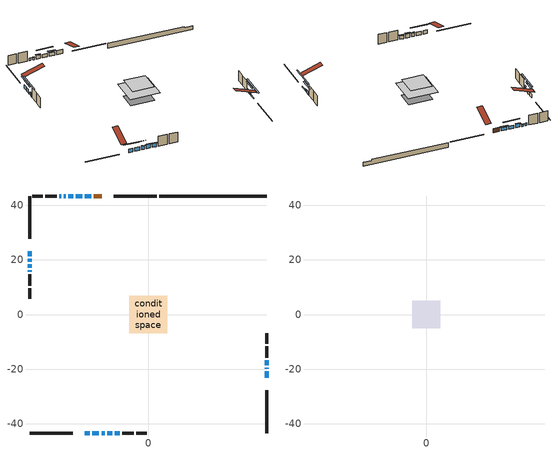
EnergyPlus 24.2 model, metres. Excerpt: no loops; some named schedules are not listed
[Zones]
conditioned space
 floor adiabatic (AdiabaticFloorConstruction): -6.9,-6.9 -6.9,6.9 6.9,6.9 6.9,-6.9 z3.24
 floor foundation (Slab1 construction): -5.61,-4.22 -5.61,4.22 5.61,4.22 5.61,-4.22 z-1.55
 wall outside (RimJoist1 construction): 3.05,43.3 -12.63,43.3 / -43.3,-43.3 -27.62,-43.3 / -43.3,43.3 -43.3,27.62 / 43.3,-43.3 43.3,-27.62 z0.8:1.1
 wall outside (AdiabaticWallConstruction 1): -17.07,43.3 -19.82,43.3 z0.8:2.83
 wall outside (AdiabaticWallConstruction): -20.75,43.3 -23.19,43.3 / -24.12,43.3 -26.56,43.3 / -43.3,20.45 -43.3,19.22 / -43.3,16.17 -43.3,15.56 z0.8:2.4; -43.3,23.18 -43.3,21.37 / -23.18,-43.3 -21.37,-43.3 / -20.45,-43.3 -18.01,-43.3 / -17.08,-43.3 -15.86,-43.3 / -27.49,43.3 -29.29,43.3 / -12.2,-43.3 -10.39,-43.3 z0.8:2.61; -14.93,-43.3 -13.12,-43.3 z0.8:2.88; 43.3,-23.18 43.3,-20.79 / -43.3,18.3 -43.3,17.1 z0.8:1.41; -30.22,43.3 -30.81,43.3 z0.8:1.74; -31.73,43.3 -32.52,43.3 / 43.3,-19.86 43.3,-19.4 z0.8:2.02; 43.3,-18.47 43.3,-16.67 z0.8:2.25
 wall outside (Wall1 construction): -33.45,43.3 -37.56,43.3 / -9.46,-43.3 -5.35,-43.3 / -43.3,14.63 -43.3,10.52 / 43.3,-15.74 43.3,-11.63 z0.8:5.68
 wall outside (Wall2 construction): -38.49,43.3 -42.37,43.3 / -4.42,-43.3 -0.54,-43.3 / -43.3,9.59 -43.3,5.71 / 43.3,-10.7 43.3,-6.82 z0.8:5.68
 wall foundation (FoundationWall1 construction): 3.98,43.3,-1.55 3.98,43.3,0.8 39.37,43.3,0.8 39.37,43.3,0.24 43.3,43.3,0.24 43.3,43.3,-1.55
 window (WindowConstruction): -20.75,43.3 -23.19,43.3 z0.8:2.4
 window (WindowConstruction 6): -24.12,43.3 -26.56,43.3 z0.8:2.4
 window (WindowConstruction 7): -43.3,23.18 -43.3,21.37 z0.8:2.6
 window (WindowConstruction 8): -43.3,20.44 -43.3,19.23 z0.8:2.4
 window (WindowConstruction 9): -23.18,-43.3 -21.37,-43.3 z0.8:2.6
 window (WindowConstruction 10): -20.44,-43.3 -18.01,-43.3 z0.8:2.6
 window (WindowConstruction 11): -17.08,-43.3 -15.86,-43.3 z0.8:2.6
 window (WindowConstruction 12): -14.93,-43.3 -13.12,-43.3 z0.8:2.88
 window (WindowConstruction 15): 43.3,-23.18 43.3,-20.79 z0.8:1.41
 window (WindowConstruction 16): -43.3,18.3 -43.3,17.1 z0.8:1.41
 window (WindowConstruction 1): -27.49,43.3 -29.29,43.3 z0.8:2.6
 window (WindowConstruction 2): -30.22,43.3 -30.81,43.3 z0.8:1.74
 window (WindowConstruction 3): -43.3,16.17 -43.3,15.56 z0.8:2.4
 window (WindowConstruction 4): -12.2,-43.3 -10.39,-43.3 z0.8:2.6
 window (WindowConstruction 13): -31.74,43.3 -32.52,43.3 z0.8:2.02
 window (WindowConstruction 14): 43.3,-19.86 43.3,-19.4 z0.8:2.02
 window (WindowConstruction 5): 43.3,-18.47 43.3,-16.67 z0.8:2.25
 door (Door): -17.07,43.3 -19.82,43.3 z0.8:2.83
 ceiling adiabatic (AdiabaticFloorConstruction): 6.9,-6.9 6.9,6.9 -6.9,6.9 -6.9,-6.9 z3.24
attic - vented
 floor to conditioned space (Floor1 construction Reversed): -5.04,-5.04 -5.04,5.04 5.04,5.04 5.04,-5.04 z5.68
 roof outside (Roof1 construction): -16.14,43.3,5.68 -16.14,33.48,8.95 -13.55,33.48,8.95 -13.55,43.3,5.68; -24.11,-43.3,5.68 -24.11,-33.48,8.95 -26.69,-33.48,8.95 -26.69,-43.3,5.68; -43.3,24.11,5.68 -33.48,24.11,8.95 -33.48,26.69,8.95 -43.3,26.69,5.68; 43.3,-24.11,5.68 33.48,-24.11,8.95 33.48,-26.69,8.95 43.3,-26.69,5.68
shading: -23.8,43.3 -20.14,43.3 -20.14,43.91 -23.8,43.91 z3.01; -29.2,43.3 -21.48,43.3 -21.48,43.71 -29.2,43.71 z5.04; -43.3,18.73 -43.3,25.82 -43.71,25.82 -43.71,18.73 z5.24; -43.3,16.59 -43.3,23.08 -43.71,23.08 -43.71,16.59 z5.04; -18.73,-43.3 -25.82,-43.3 -25.82,-43.71 -18.73,-43.71 z5.24; -15.37,-43.3 -23.08,-43.3 -23.08,-43.71 -15.37,-43.71 z5.24; -15.66,-43.3 -17.28,-43.3 -17.28,-43.71 -15.66,-43.71 z2.81; -12.92,-43.3 -15.13,-43.3 -15.13,-43.71 -12.92,-43.71 z3.08; 43.3,-15.71 43.3,-28.26 43.71,-28.26 43.71,-15.71 z6.49; -43.3,12.02 -43.3,23.38 -43.71,23.38 -43.71,12.02 z6.49; -29.49,43.3 -27.29,43.3 -27.29,43.71 -29.49,43.71 z2.81; -31.01,43.3 -30.02,43.3 -30.02,43.71 -31.01,43.71 z1.94; -43.3,15.36 -43.3,16.37 -43.71,16.37 -43.71,15.36 z2.6; -10.19,-43.3 -12.4,-43.3 -12.4,-43.71 -10.19,-43.71 z2.81; 43.3,-14.03 43.3,-21.11 43.71,-21.11 43.71,-14.03 z4.89
[Building]
Building 1: Terrain=Suburbs
[Site:Location]
Quebec Intl AP_QC: Latitude {deg}=46.8; Longitude {deg}=-71.38; Time Zone {hr}=-5; Elevation {m}=74; Keep Site Location Information=Yes
[Site:GroundTemperature:Shallow]
0.0108218, -2.24938, -2.43038, -1.3578, 2.94801, 7.23376, 10.9493, 13.303, 13.5029, 11.5886, 7.96783, 3.81355
[Site:WaterMainsTemperature]
Calculation Method=Schedule; Temperature Schedule=mains temperature schedule
[Material] Roughness=Rough; Thermal Absorptance=0.9
Name | Thickness {m} | Conductivity {W/m-K} | Density {kg/m3} | Specific Heat {J/kg-K} | Solar Absorptance | Visible Absorptance
asphalt or fiberglass shingles | 0.00635 | 0.162714 | 1121.4 | 1465.45 | 0.4 | 0.4
ceiling loosefill ins | 0.169333 | 0.0480833 | 16.02 | 1046.75 | 0.7 | 0.7
ceiling stud and cavity | 0.1397 | 0.116844 | 65.682 | 1177.47 | 0.7 | 0.7
concrete 4.0 in. | 0.1016 | 1.803125 | 2242.8 | 837.4 | 0.7 | 0.7
concrete 8.0 in. | 0.2032 | 1.803125 | 2242.8 | 837.4 | 0.7 | 0.7
door material | 0.04445 | 0.053851 | 512.64 | 1214.23 | 0.7 | 0.7
exterior vertical ins | 0.0789742 | 0.029427 | 32.04 | 1214.23 | 0.7 | 0.7
floor covering | 0.0127 | 0.0433444 | 54.468 | 1339.84 | 0.6 | 0.6
floor rigid ins; wall rigid ins 1 | 0.512978 | 0.029427 | 32.04 | 1214.23 | 0.7 | 0.7
floor stud and cavity | 0.1397 | 1.75129 | 37.0049 | 1207.88 | 0.7 | 0.7
furniture material conditioned space 1 | 0.1524 | 0.115458 | 640.8 | 1214.23 | 0.6 | 0.6
gypsum board | 0.0127 | 0.160291 | 801 | 837.4 | 0.6 | 0.6
gypsum board 1 | 0.0127 | 0.160291 | 801 | 837.4 | 0.7 | 0.7
osb sheathing 0.5 in. | 0.0127 | 0.115458 | 512.64 | 1214.23 | 0.7 | 0.7
osb sheathing 0.75 in. | 0.01905 | 0.115458 | 512.64 | 1214.23 | 0.7 | 0.7
osb sheathing 2.0 in. | 0.0508 | 0.115458 | 512.64 | 1214.23 | 0.7 | 0.7
rim joist rigid ins; wall rigid ins | 0.051816 | 0.029427 | 32.04 | 1214.23 | 0.7 | 0.7
rim joist stud and cavity | 0.0508 | 0.0332918 | 125.044 | 1163.47 | 0.6 | 0.6
wall stud and cavity | 0.1397 | 0.126336 | 139.0536 | 1170.24 | 0.7 | 0.7
wall stud and cavity 1 | 0.1397 | 0.125536 | 139.0536 | 1170.24 | 0.7 | 0.7
wall stud and cavity 2 | 0.0889 | 0.380278 | 52.3479 | 1209.89 | 0.7 | 0.7
wall stud and cavity 3 | 0.0889 | 0.391764 | 83.0341 | 1211.67 | 0.7 | 0.7
wood siding | 0.0254 | 0.102417 | 544.68 | 1172.36 | 0.4 | 0.4
wood siding 1; wood siding 2; wood siding 3 | 0.0254 | 0.102417 | 544.68 | 1172.36 | 0.7 | 0.7
[WindowMaterial:SimpleGlazingSystem]
Name | U-Factor {W/m2-K} | Solar Heat Gain Coefficient
WindowMaterial | 1.83797 | 0.55
WindowMaterial 1 | 1.79936 | 0.58
WindowMaterial 10 | 3.02013 | 0.49
WindowMaterial 2 | 1.97538 | 0.45
WindowMaterial 3 | 1.93222 | 0.48
WindowMaterial 4 | 1.81526 | 0.57
WindowMaterial 5 | 1.83059 | 0.56
WindowMaterial 6 | 2.70727 | 0.59
WindowMaterial 7 | 2.95994 | 0.63
WindowMaterial 8 | 2.97868 | 0.61
WindowMaterial 9 | 4.83993 | 0.56
[Construction]
AdiabaticFloorConstruction: floor stud and cavity, floor rigid ins, osb sheathing 0.75 in., floor covering
AdiabaticWallConstruction: wood siding 2, wall rigid ins 1, wall stud and cavity 2, gypsum board
AdiabaticWallConstruction 1: wood siding 3, wall rigid ins 1, wall stud and cavity 2, gypsum board
Door: door material
Floor1 construction Reversed: gypsum board, ceiling stud and cavity, ceiling loosefill ins
FoundationWall1 construction: concrete 8.0 in., gypsum board 1
furniture construction conditioned space 1: furniture material conditioned space 1
PartitionWallConstruction: gypsum board, wall stud and cavity 3, gypsum board
RimJoist1 construction: wood siding 1, rim joist rigid ins, osb sheathing 2.0 in., rim joist stud and cavity
Roof1 construction: asphalt or fiberglass shingles
Slab1 construction: concrete 4.0 in.
Wall1 construction: wood siding, wall rigid ins, osb sheathing 0.5 in., wall stud and cavity, gypsum board
Wall2 construction: wood siding, wall rigid ins, osb sheathing 0.5 in., wall stud and cavity 1, gypsum board
WindowConstruction; WindowConstruction 6: WindowMaterial
WindowConstruction 1; WindowConstruction 4; WindowConstruction 7; WindowConstruction 9: WindowMaterial 1
WindowConstruction 10; WindowConstruction 11: WindowMaterial 5
WindowConstruction 12: WindowMaterial 6
WindowConstruction 13: WindowMaterial 7
WindowConstruction 14: WindowMaterial 8
WindowConstruction 15: WindowMaterial 9
WindowConstruction 16: WindowMaterial 10
WindowConstruction 2: WindowMaterial 2
WindowConstruction 3; WindowConstruction 8: WindowMaterial 3
WindowConstruction 5: WindowMaterial 4
[Zone] Multiplier=1; Part of Total Floor Area=Yes
Name | Volume {m3}
attic - vented | 53.9746
conditioned space | 731.7
[Space]
Name | Zone | Volume {m3}
attic - vented 1 | attic - vented | 53.9746
conditioned space 1 | conditioned space | 731.7
[ZoneInfiltration:EffectiveLeakageArea]
infil attic - vented 1: Zone or Space=attic - vented 1; Schedule=Always On Discrete; Effective Air Leakage Area {cm2}=3751.38; Stack Coefficient=0.000227567; Wind Coefficient=1.01924e-05
[ZoneMixing]
whole house fan mix: Zone or Space=attic - vented; Schedule=Always On Continuous; Design Flow Rate Calculation Method=Flow/Zone; Design Flow Rate {m3/s}=0; Source Zone or Space=conditioned space
[SurfaceProperty:ExposedFoundationPerimeter]
Slab1: Exposed Perimeter Calculation Method=TotalExposedPerimeter; Total Exposed Perimeter {m}=39.32
[InternalMass] Zone or ZoneList=conditioned space; Space or SpaceList=conditioned space 1
Name | Construction | Surface Area {m2}
furniture mass conditioned space 1 | furniture construction conditioned space 1 | 114.08
partition wall mass | PartitionWallConstruction | 285.2
[Lights]
interior lighting: Zone or ZoneList or Space or SpaceList=conditioned space 1; Schedule=interior lighting schedule; Design Level Calculation Method=LightingLevel; Lighting Level {W}=343.2; Return Air Fraction=0; Fraction Radiant=0.6; Fraction Visible=0.2; Fraction Replaceable=1
[People]
occupants: Zone or ZoneList or Space or SpaceList=conditioned space 1; Number of People Schedule=occupants schedule; Number of People Calculation Method=People; Number of People=3; Fraction Radiant=0.314171; Sensible Heat Fraction=0.56303; Activity Level Schedule=occupants activity schedule; Carbon Dioxide Generation Rate {m3/s-W}=0; Enable ASHRAE 55 Comfort Warnings=No; Mean Radiant Temperature Calculation Type=EnclosureAveraged
[ElectricEquipment] Zone or ZoneList or Space or SpaceList=conditioned space 1; Design Level Calculation Method=EquipmentLevel
Name | Schedule | Design Level {W} | Fraction Latent | Fraction Radiant | Fraction Lost
clothes dryer | clothes dryer schedule | 140.772 | 0.015 | 0.081 | 0.85
clothes washer | clothes washer schedule | 32.1985 | 0.03 | 0.162 | 0.7
cooking range | cooking range schedule | 215.147 | 0.08 | 0.432 | 0.2
dishwasher | dishwasher schedule | 66.8632 | 0.3 | 0.18 | 0.4
fridge | fridge schedule | 72.9452 | 0 | 0.6 | 0
mech vent house fan | mech vent house fan schedule | 6.33333 | 0 | 0 | 1
mech vent house fan cfis | mech vent house fan cfis schedule | 0 | 0 | 0 | 0
mech vent range fan 0 | mech vent range fan 0 schedule | 57 | 0 | 0 | 1
misc plug loads | misc plug loads schedule | 494.7 | 0.045 | 0.513 | 0.1
whole house fan | Always On Discrete | 0 | 0 | 0 | 1
[OtherEquipment] Zone or ZoneList or Space or SpaceList=conditioned space 1; Design Level Calculation Method=EquipmentLevel
Name | Fuel Type | Schedule | Design Level {W} | Fraction Latent | Fraction Radiant | Fraction Lost
clothes dryer 1 | Electricity | clothes dryer schedule | 0 | 0.015 | 0.081 | 0.85
cooking range 1 | Electricity | cooking range schedule | 0 | 0.08 | 0.432 | 0.2
general water use latent | None | general water use schedule | 62.594 | 1 | 0 | 0
general water use sensible | None | general water use schedule | -61.6891 | 0 | 0.6 | 0
mech vent house fan latent load | None | Always On Discrete | 0 | 1 | 0 | 0
mech vent house fan sensible load | None | Always On Discrete | 0 | 0 | 0 | 0
water heater energy adjustment1 | Electricity | Always On Discrete | 0.01 | 0 | 0 | 1
[ZoneInfiltration:DesignFlowRate] Zone or ZoneList or Space or SpaceList=conditioned space 1; Schedule=Always On Discrete; Design Flow Rate Calculation Method=Flow/Zone; Design Flow Rate {m3/s}=0
infil flow; natural vent flow; whole house fan flow
[AvailabilityManager:Scheduled]
furnace airloop Availability Manager: Schedule=Always On Discrete
[Foundation:Kiva]
Foundation Kiva 1: Initial Indoor Air Temperature {C}=18; Wall Height Above Grade {m}=0.800009; Wall Depth Below Slab {m}=0.2032; Custom Block Material Name 1=exterior vertical ins; Custom Block Depth 1 {m}=2.350008; Custom Block X Position 1 {m}=0.2159; Custom Block Z Position 1 {m}=0
[Foundation:Kiva:Settings]
Soil Conductivity {W/m-K}=0.849921; Soil Density {kg/m3}=1842.3; Soil Specific Heat {J/kg-K}=418.7; Ground Solar Absorptivity=0.9; Ground Thermal Absorptivity=0.9; Ground Surface Roughness {m}=0.03; Far-Field Width {m}=40; Deep-Ground Boundary Condition=ZeroFlux; Deep-Ground Depth {m}=40; Minimum Cell Dimension {m}=0.2; Maximum Cell Growth Coefficient=3; Simulation Timestep=Timestep
[Exterior:Lights]
exterior lighting: Schedule=exterior lighting schedule; Design Level {W}=75.6
[EnergyManagementSystem:GlobalVariable]
furnace_airloop_Fan_RTF
infil_program_Qfan
infil_program_Qinf
natural_vent_program_Qnv
natural_vent_program_Qwhf
[EnergyManagementSystem:Sensor]
Name | Output:Variable or Output:Meter Index Key | Output:Variable or Output:Meter
airflow_gain | infil flow | Infiltration Sensible Heat Gain Energy
airflow_gain_1 | natural vent flow | Infiltration Sensible Heat Gain Energy
airflow_gain_2 | whole house fan flow | Infiltration Sensible Heat Gain Energy
airflow_loss | infil flow | Infiltration Sensible Heat Loss Energy
airflow_loss_1 | natural vent flow | Infiltration Sensible Heat Loss Energy
airflow_loss_2 | whole house fan flow | Infiltration Sensible Heat Loss Energy
clg_load_cond |  | Cooling:EnergyTransfer:Zone:CONDITIONED SPACE
clg_sp_s; clg_sp_s_1 | cooling setpoint | Schedule Value
clothes_dryer_exhaust_0_sch_s | clothes dryer exhaust 0 schedule | Schedule Value
cool_season | cooling season schedule | Schedule Value
htg_load_cond |  | Heating:EnergyTransfer:Zone:CONDITIONED SPACE
htg_sp_s; htg_sp_s_1 | heating setpoint | Schedule Value
ig_ee_conv | clothes dryer | Electric Equipment Convective Heating Energy
ig_ee_conv_2 | cooking range | Electric Equipment Convective Heating Energy
ig_ee_conv_4 | fridge | Electric Equipment Convective Heating Energy
ig_ee_conv_5 | misc plug loads | Electric Equipment Convective Heating Energy
ig_ee_conv_6 | whole house fan | Electric Equipment Convective Heating Energy
ig_ee_rad | clothes dryer | Electric Equipment Radiant Heating Energy
ig_ee_rad_2 | cooking range | Electric Equipment Radiant Heating Energy
ig_ee_rad_4 | fridge | Electric Equipment Radiant Heating Energy
ig_ee_rad_5 | misc plug loads | Electric Equipment Radiant Heating Energy
ig_ee_rad_6 | whole house fan | Electric Equipment Radiant Heating Energy
ig_lgt_conv | interior lighting | Lights Convective Heating Energy
ig_lgt_rad | interior lighting | Lights Radiant Heating Energy
ig_lgt_vis | interior lighting | Lights Visible Radiation Heating Energy
ig_oe_conv | clothes dryer 1 | Other Equipment Convective Heating Energy
ig_oe_conv_1 | cooking range 1 | Other Equipment Convective Heating Energy
ig_oe_conv_2 | general water use latent | Other Equipment Convective Heating Energy
ig_oe_conv_3 | general water use sensible | Other Equipment Convective Heating Energy
ig_oe_conv_4 | water heater energy adjustment1 | Other Equipment Convective Heating Energy
ig_oe_rad | clothes dryer 1 | Other Equipment Radiant Heating Energy
ig_oe_rad_1 | cooking range 1 | Other Equipment Radiant Heating Energy
ig_oe_rad_2 | general water use latent | Other Equipment Radiant Heating Energy
ig_oe_rad_3 | general water use sensible | Other Equipment Radiant Heating Energy
ig_oe_rad_4 | water heater energy adjustment1 | Other Equipment Radiant Heating Energy
ig_ppl_conv | occupants | People Convective Heating Energy
ig_ppl_rad | occupants | People Radiant Heating Energy
im_conv | furniture mass conditioned space 1 | Surface Inside Face Convection Heat Gain Energy
im_conv_1 | partition wall mass | Surface Inside Face Convection Heat Gain Energy
im_ig | furniture mass conditioned space 1 | Surface Inside Face Internal Gains Radiation Heat Gain Energy
im_ig_1 | partition wall mass | Surface Inside Face Internal Gains Radiation Heat Gain Energy
im_lgt | furniture mass conditioned space 1 | Surface Inside Face Lights Radiation Heat Gain Energy
im_lgt_1 | partition wall mass | Surface Inside Face Lights Radiation Heat Gain Energy
im_sol | furniture mass conditioned space 1 | Surface Inside Face Solar Radiation Heat Gain Energy
im_sol_1 | partition wall mass | Surface Inside Face Solar Radiation Heat Gain Energy
im_surf | furniture mass conditioned space 1 | Surface Inside Face Net Surface Thermal Radiation Heat Gain Energy
im_surf_1 | partition wall mass | Surface Inside Face Net Surface Thermal Radiation Heat Gain Energy
mech_vent_range_fan_0_sch_s | mech vent range fan 0 schedule | Schedule Value
mv_conv | mech vent house fan | Electric Equipment Convective Heating Energy
mv_conv_1 | mech vent house fan cfis | Electric Equipment Convective Heating Energy
mv_conv_2 | mech vent range fan 0 | Electric Equipment Convective Heating Energy
mv_conv_3 | mech vent house fan latent load | Other Equipment Convective Heating Energy
mv_conv_4 | mech vent house fan sensible load | Other Equipment Convective Heating Energy
mv_rad | mech vent house fan | Electric Equipment Radiant Heating Energy
mv_rad_1 | mech vent house fan cfis | Electric Equipment Radiant Heating Energy
mv_rad_2 | mech vent range fan 0 | Electric Equipment Radiant Heating Energy
mv_rad_3 | mech vent house fan latent load | Other Equipment Radiant Heating Energy
mv_rad_4 | mech vent house fan sensible load | Other Equipment Radiant Heating Energy
natural_vent_s | natural vent schedule | Schedule Value
out_pb_s |  | Site Outdoor Air Barometric Pressure
out_wt_s |  | Site Outdoor Air Humidity Ratio
site_vw_s |  | Site Wind Speed
ss_back_out | Window1 | Surface Window Shortwave from Zone Back Out Window Heat Transfer Rate
ss_back_out_1 | Window10 | Surface Window Shortwave from Zone Back Out Window Heat Transfer Rate
ss_back_out_10 | Window3 | Surface Window Shortwave from Zone Back Out Window Heat Transfer Rate
ss_back_out_11 | Window4 | Surface Window Shortwave from Zone Back Out Window Heat Transfer Rate
ss_back_out_12 | Window5 | Surface Window Shortwave from Zone Back Out Window Heat Transfer Rate
ss_back_out_13 | Window6 | Surface Window Shortwave from Zone Back Out Window Heat Transfer Rate
ss_back_out_14 | Window7 | Surface Window Shortwave from Zone Back Out Window Heat Transfer Rate
ss_back_out_15 | Window8 | Surface Window Shortwave from Zone Back Out Window Heat Transfer Rate
ss_back_out_16 | Window9 | Surface Window Shortwave from Zone Back Out Window Heat Transfer Rate
ss_back_out_2 | Window12 | Surface Window Shortwave from Zone Back Out Window Heat Transfer Rate
ss_back_out_3 | Window13 | Surface Window Shortwave from Zone Back Out Window Heat Transfer Rate
ss_back_out_4 | Window15 | Surface Window Shortwave from Zone Back Out Window Heat Transfer Rate
ss_back_out_5 | Window16 | Surface Window Shortwave from Zone Back Out Window Heat Transfer Rate
ss_back_out_6 | Window18 | Surface Window Shortwave from Zone Back Out Window Heat Transfer Rate
ss_back_out_7 | Window19 | Surface Window Shortwave from Zone Back Out Window Heat Transfer Rate
ss_back_out_8 | Window20 | Surface Window Shortwave from Zone Back Out Window Heat Transfer Rate
ss_back_out_9 | Window22 | Surface Window Shortwave from Zone Back Out Window Heat Transfer Rate
ss_conv | Door1 | Surface Inside Face Convection Heat Gain Energy
ss_conv_1 | Window1 | Surface Inside Face Convection Heat Gain Energy
ss_conv_10 | Window22 | Surface Inside Face Convection Heat Gain Energy
ss_conv_11 | Window3 | Surface Inside Face Convection Heat Gain Energy
ss_conv_12 | Window4 | Surface Inside Face Convection Heat Gain Energy
ss_conv_13 | Window5 | Surface Inside Face Convection Heat Gain Energy
ss_conv_14 | Window6 | Surface Inside Face Convection Heat Gain Energy
ss_conv_15 | Window7 | Surface Inside Face Convection Heat Gain Energy
ss_conv_16 | Window8 | Surface Inside Face Convection Heat Gain Energy
ss_conv_17 | Window9 | Surface Inside Face Convection Heat Gain Energy
ss_conv_2 | Window10 | Surface Inside Face Convection Heat Gain Energy
ss_conv_3 | Window12 | Surface Inside Face Convection Heat Gain Energy
ss_conv_4 | Window13 | Surface Inside Face Convection Heat Gain Energy
ss_conv_5 | Window15 | Surface Inside Face Convection Heat Gain Energy
ss_conv_6 | Window16 | Surface Inside Face Convection Heat Gain Energy
ss_conv_7 | Window18 | Surface Inside Face Convection Heat Gain Energy
ss_conv_8 | Window19 | Surface Inside Face Convection Heat Gain Energy
ss_conv_9 | Window20 | Surface Inside Face Convection Heat Gain Energy
ss_ig | Door1 | Surface Inside Face Internal Gains Radiation Heat Gain Energy
ss_ig_1 | Window1 | Surface Inside Face Internal Gains Radiation Heat Gain Energy
ss_ig_10 | Window22 | Surface Inside Face Internal Gains Radiation Heat Gain Energy
ss_ig_11 | Window3 | Surface Inside Face Internal Gains Radiation Heat Gain Energy
ss_ig_12 | Window4 | Surface Inside Face Internal Gains Radiation Heat Gain Energy
ss_ig_13 | Window5 | Surface Inside Face Internal Gains Radiation Heat Gain Energy
ss_ig_14 | Window6 | Surface Inside Face Internal Gains Radiation Heat Gain Energy
ss_ig_15 | Window7 | Surface Inside Face Internal Gains Radiation Heat Gain Energy
ss_ig_16 | Window8 | Surface Inside Face Internal Gains Radiation Heat Gain Energy
ss_ig_17 | Window9 | Surface Inside Face Internal Gains Radiation Heat Gain Energy
ss_ig_2 | Window10 | Surface Inside Face Internal Gains Radiation Heat Gain Energy
ss_ig_3 | Window12 | Surface Inside Face Internal Gains Radiation Heat Gain Energy
ss_ig_4 | Window13 | Surface Inside Face Internal Gains Radiation Heat Gain Energy
ss_ig_5 | Window15 | Surface Inside Face Internal Gains Radiation Heat Gain Energy
ss_ig_6 | Window16 | Surface Inside Face Internal Gains Radiation Heat Gain Energy
ss_ig_7 | Window18 | Surface Inside Face Internal Gains Radiation Heat Gain Energy
ss_ig_8 | Window19 | Surface Inside Face Internal Gains Radiation Heat Gain Energy
ss_ig_9 | Window20 | Surface Inside Face Internal Gains Radiation Heat Gain Energy
ss_lgt | Door1 | Surface Inside Face Lights Radiation Heat Gain Energy
ss_sol | Door1 | Surface Inside Face Solar Radiation Heat Gain Energy
ss_surf | Door1 | Surface Inside Face Net Surface Thermal Radiation Heat Gain Energy
ss_surf_1 | Window1 | Surface Inside Face Net Surface Thermal Radiation Heat Gain Energy
ss_surf_10 | Window22 | Surface Inside Face Net Surface Thermal Radiation Heat Gain Energy
ss_surf_11 | Window3 | Surface Inside Face Net Surface Thermal Radiation Heat Gain Energy
ss_surf_12 | Window4 | Surface Inside Face Net Surface Thermal Radiation Heat Gain Energy
ss_surf_13 | Window5 | Surface Inside Face Net Surface Thermal Radiation Heat Gain Energy
ss_surf_14 | Window6 | Surface Inside Face Net Surface Thermal Radiation Heat Gain Energy
ss_surf_15 | Window7 | Surface Inside Face Net Surface Thermal Radiation Heat Gain Energy
ss_surf_16 | Window8 | Surface Inside Face Net Surface Thermal Radiation Heat Gain Energy
ss_surf_17 | Window9 | Surface Inside Face Net Surface Thermal Radiation Heat Gain Energy
ss_surf_2 | Window10 | Surface Inside Face Net Surface Thermal Radiation Heat Gain Energy
ss_surf_3 | Window12 | Surface Inside Face Net Surface Thermal Radiation Heat Gain Energy
ss_surf_4 | Window13 | Surface Inside Face Net Surface Thermal Radiation Heat Gain Energy
ss_surf_5 | Window15 | Surface Inside Face Net Surface Thermal Radiation Heat Gain Energy
ss_surf_6 | Window16 | Surface Inside Face Net Surface Thermal Radiation Heat Gain Energy
ss_surf_7 | Window18 | Surface Inside Face Net Surface Thermal Radiation Heat Gain Energy
ss_surf_8 | Window19 | Surface Inside Face Net Surface Thermal Radiation Heat Gain Energy
ss_surf_9 | Window20 | Surface Inside Face Net Surface Thermal Radiation Heat Gain Energy
ss_trans_in | Window1 | Surface Window Transmitted Solar Radiation Rate
ss_trans_in_1 | Window10 | Surface Window Transmitted Solar Radiation Rate
ss_trans_in_10 | Window3 | Surface Window Transmitted Solar Radiation Rate
ss_trans_in_11 | Window4 | Surface Window Transmitted Solar Radiation Rate
ss_trans_in_12 | Window5 | Surface Window Transmitted Solar Radiation Rate
ss_trans_in_13 | Window6 | Surface Window Transmitted Solar Radiation Rate
ss_trans_in_14 | Window7 | Surface Window Transmitted Solar Radiation Rate
ss_trans_in_15 | Window8 | Surface Window Transmitted Solar Radiation Rate
ss_trans_in_16 | Window9 | Surface Window Transmitted Solar Radiation Rate
ss_trans_in_2 | Window12 | Surface Window Transmitted Solar Radiation Rate
ss_trans_in_3 | Window13 | Surface Window Transmitted Solar Radiation Rate
ss_trans_in_4 | Window15 | Surface Window Transmitted Solar Radiation Rate
ss_trans_in_5 | Window16 | Surface Window Transmitted Solar Radiation Rate
ss_trans_in_6 | Window18 | Surface Window Transmitted Solar Radiation Rate
ss_trans_in_7 | Window19 | Surface Window Transmitted Solar Radiation Rate
ss_trans_in_8 | Window20 | Surface Window Transmitted Solar Radiation Rate
ss_trans_in_9 | Window22 | Surface Window Transmitted Solar Radiation Rate
ss_trans_out | Window1 | Surface Inside Face Initial Transmitted Diffuse Transmitted Out Window Solar Radiation Rate
